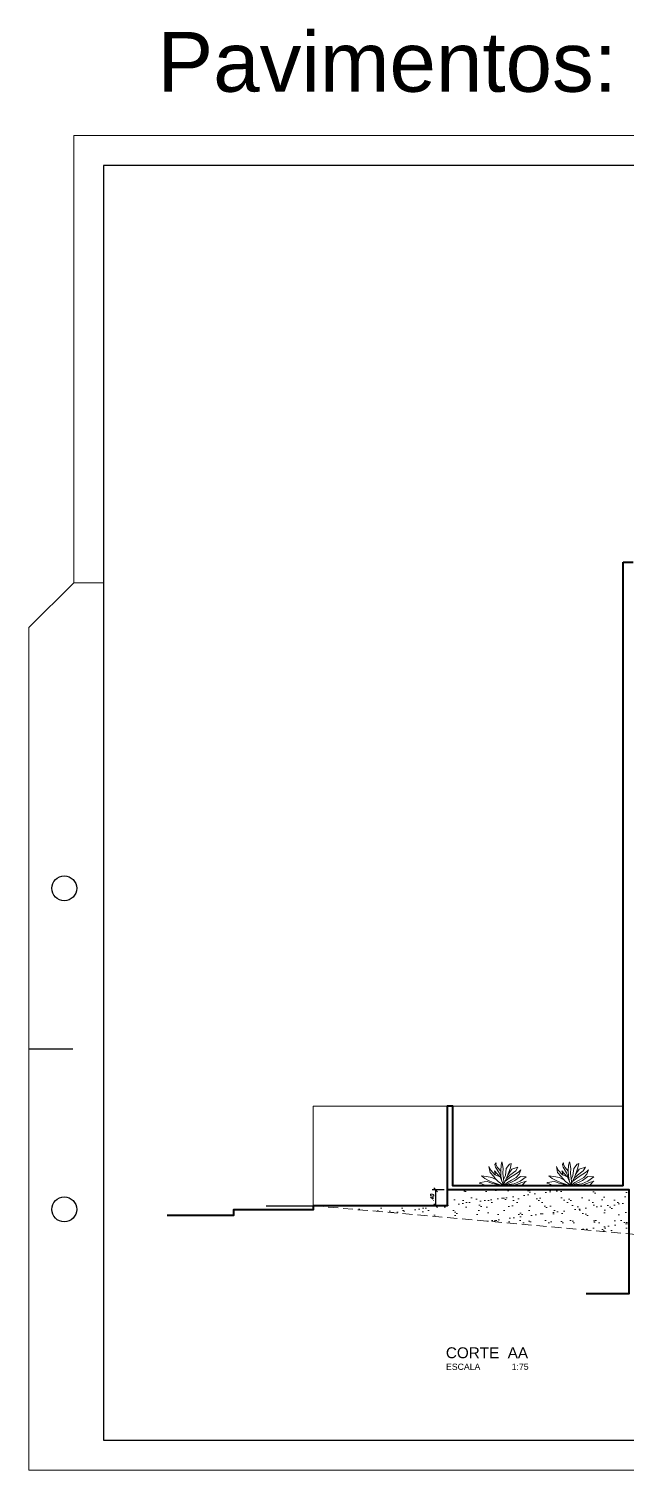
# Model space of a CAD drawing. Header units: millimetres. Extents: x 1865 to 2133, y 1062 to 1142.
# Drawn here: x 1864.65 to 1879.64, y 1106.29 to 1142.47 of the extents above; entities that cross this region are included whole.
import ezdxf

# ---------------------------------------------------------------- set-up
doc = ezdxf.new("R2010")
doc.units = ezdxf.units.MM
doc.header["$PDMODE"] = 35
doc.linetypes.add('HIDDEN', pattern=[0.375, 0.25, -0.125])
for name, color, linetype, lineweight in [('Cota', 7, 'Continuous', 9), ('plantinha2', 82, 'Continuous', 9), ('Plarga', 7, 'Continuous', 40), ('texto', 7, 'Continuous', 13)]:
    doc.layers.add(name, color=color, linetype=linetype, lineweight=lineweight)
doc.styles.add('romans15', font='romans.shx', dxfattribs={"width": 0.9, "oblique": 15})
doc.styles.get("Standard").update_dxf_attribs({"font": 'arial.ttf'})
doc.styles.add('TARCISIO', font='arial.ttf')
doc.dimstyles.new('COTA_50', dxfattribs={"dimscale": 0.5, "dimtxt": 0.181, "dimasz": 0.193, "dimexe": 0.18, "dimexo": 0.15, "dimgap": 0.085, "dimtad": 1, "dimzin": 4, "dimdsep": 46, "dimtxsty": 'romans15', "dimblk1": 'OBLIQUE', "dimblk2": 'OBLIQUE', "dimsah": 1, "dimcen": 0.09, "dimclrd": 256, "dimclre": 256, "dimclrt": 256, "dimadec": 0, "dimazin": 0, "dimtfac": 1, "dimtmove": 2, "dimatfit": 3, "dimldrblk": 'NONE', "dimfxl": 1, "dimtolj": 1, "dimtzin": 1, "dimarcsym": 0})

# ---------------------------------------------------------------- blocks, each defined once
blk = doc.blocks.new('arbusto')
at = {"layer": 'plantinha2', "color": 3}
for p, q in [((146.941, 2.914), (146.9, 2.931)), ((146.9, 2.931), (146.92, 2.82)), ((147.026, 2.8), (146.941, 2.914)), ((147.102, 2.805), (147.123, 2.941)), ((147.123, 2.941), (147.134, 2.971)), ((147.134, 2.971), (147.153, 2.884)), ((147.242, 2.83), (147.282, 2.902)), ((147.282, 2.902), (147.279, 2.943)), ((147.279, 2.943), (147.307, 2.902)), ((147.307, 2.902), (147.293, 2.835)), ((146.525, 2.596), (146.67, 2.598)), ((146.674, 2.488), (146.525, 2.596)), ((146.707, 2.719), (146.656, 2.766)), ((146.656, 2.766), (146.697, 2.662)), ((146.67, 2.598), (146.808, 2.505)), ((146.697, 2.662), (146.773, 2.576)), ((146.796, 2.662), (146.707, 2.719)), ((146.886, 2.783), (146.73, 2.835)), ((146.73, 2.835), (146.785, 2.746)), ((146.773, 2.576), (146.893, 2.512)), ((146.785, 2.746), (146.934, 2.635)), ((146.918, 2.589), (146.796, 2.662)), ((146.98, 2.652), (146.886, 2.783)), ((147.05, 2.487), (146.918, 2.589)), ((146.92, 2.82), (146.999, 2.598)), ((146.934, 2.635), (147.012, 2.564)), ((146.999, 2.598), (147.104, 2.371)), ((147.045, 2.63), (147.026, 2.8)), ((147.09, 2.529), (147.045, 2.63)), ((147.084, 2.473), (147.107, 2.682)), ((147.107, 2.682), (147.102, 2.805)), ((147.121, 2.451), (147.18, 2.591)), ((147.157, 2.611), (147.132, 2.478)), ((147.206, 2.692), (147.145, 2.548)), ((147.153, 2.884), (147.162, 2.744)), ((147.162, 2.744), (147.157, 2.611)), ((147.162, 2.732), (147.242, 2.83)), ((147.18, 2.591), (147.311, 2.645)), ((147.196, 2.598), (147.321, 2.746)), ((147.293, 2.835), (147.206, 2.692)), ((147.3, 2.554), (147.229, 2.475)), ((147.27, 2.521), (147.383, 2.581)), ((147.321, 2.746), (147.293, 2.635)), ((147.337, 2.601), (147.3, 2.554)), ((147.311, 2.645), (147.413, 2.759)), ((147.431, 2.704), (147.337, 2.601)), ((147.383, 2.581), (147.523, 2.606)), ((147.413, 2.759), (147.459, 2.857)), ((147.459, 2.857), (147.431, 2.704)), ((147.564, 2.554), (147.452, 2.49)), ((147.523, 2.606), (147.647, 2.621)), ((147.647, 2.621), (147.564, 2.554)), ((146.55, 2.465), (146.52, 2.483)), ((146.52, 2.483), (146.633, 2.451)), ((146.589, 2.414), (146.55, 2.465)), ((146.64, 2.369), (146.589, 2.414)), ((146.633, 2.451), (146.766, 2.399)), ((146.824, 2.419), (146.674, 2.488)), ((146.766, 2.399), (146.895, 2.371)), ((146.808, 2.505), (147.05, 2.385)), ((147.024, 2.391), (146.824, 2.419)), ((146.893, 2.512), (146.996, 2.455)), ((146.996, 2.455), (147.104, 2.371)), ((147.104, 2.371), (147.024, 2.391)), ((147.104, 2.371), (147.084, 2.473)), ((147.104, 2.371), (147.121, 2.451)), ((147.304, 2.438), (147.104, 2.371)), ((147.171, 2.436), (147.104, 2.371)), ((147.104, 2.371), (147.396, 2.436)), ((147.286, 2.377), (147.104, 2.371)), ((147.229, 2.475), (147.171, 2.436)), ((147.429, 2.374), (147.286, 2.377)), ((147.374, 2.463), (147.304, 2.438)), ((147.452, 2.49), (147.374, 2.463)), ((147.396, 2.436), (147.498, 2.473)), ((147.541, 2.372), (147.429, 2.374)), ((147.498, 2.473), (147.578, 2.468)), ((147.64, 2.414), (147.541, 2.372)), ((147.578, 2.468), (147.672, 2.453)), ((147.702, 2.438), (147.64, 2.414)), ((147.672, 2.453), (147.702, 2.438))]:
    blk.add_line(p, q, dxfattribs=at)
blk = doc.blocks.new('_OBLIQUE')
at = {"color": 0, "linetype": 'ByBlock'}
blk.add_line((-0.5, -0.5), (0.5, 0.5), dxfattribs=at)
blk = doc.blocks.new('*D636')
at = {"layer": 'Cota', "lineweight": -2, "transparency": 16777216}
for p, q in [((1875.067, 1113.332), (1874.766, 1113.332)), ((1874.856, 1113.332), (1874.856, 1112.932)), ((1875.067, 1112.932), (1874.766, 1112.932))]:
    blk.add_line(p, q, dxfattribs=at)
at = {"layer": 'Defpoints', "color": 0, "transparency": 16777216}
for p in [(1875.142, 1113.332), (1874.856, 1112.932), (1875.142, 1112.932)]:
    blk.add_point(p, dxfattribs=at)
at = {"layer": 'Cota', "lineweight": -2, "transparency": 16777216, "xscale": 0.0965, "yscale": 0.0965, "zscale": 0.0965}
for p, rotation in [((1874.856, 1113.332), 90), ((1874.856, 1112.932), 270)]:
    blk.add_blockref('_OBLIQUE', p, dxfattribs=dict(at, rotation=rotation))
at = {"layer": 'Cota', "transparency": 16777216, "insert": (1874.769, 1113.132), "char_height": 0.0905, "attachment_point": 5, "rotation": 90, "style": 'romans15'}
blk.add_mtext('\\A1;.40', dxfattribs=at)
blk = doc.blocks.new('_None')

msp = doc.modelspace()

# ---------------------------------------------------------------- hatches: boundary and pattern name
at = {"lineweight": 5}
h = msp.add_hatch(dxfattribs=at)
h.set_pattern_fill('AR-SAND,_O', color=256, scale=0.008)
h.set_pattern_definition([(37.5, (-31.6269, 144.28373), (-0.01280025, 0.39153059), [0, -0.308864, 0, -0.34544, 0, -0.3302]), (7.5, (-31.6269, 144.2837), (0.35961863, 0.57346008), [0, -0.166624, 0, -0.278384, 0, -0.10668]), (327.5, (-31.87683, 144.28373), (0.632793896, 0.00114975), [0, -0.1016, 0, -0.36576, 0, -0.47752]), (317.5, (-31.87683, 144.2837), (0.61084516, 0.17834346), [0, -0.0508, 0, -0.239776, 0, -0.27432])])
h.paths.add_polyline_path([(1871.7866, 1112.9324), (1879.7116, 1112.228), (1879.7116, 1113.3324), (1875.1419, 1113.3324), (1875.1419, 1112.9324)])

# ---------------------------------------------------------------- linework, layer by layer
at = {"color": 7, "linetype": 'Continuous', "lineweight": 20}
for p, q in [((1865.7758, 1139.7943), (1865.7758, 1128.5693)), ((1949.7758, 1139.7943), (1865.7758, 1139.7943)), ((1865.7758, 1128.5693), (1864.6508, 1127.4443)), ((1865.7758, 1128.5693), (1866.5258, 1128.5693)), ((1864.6508, 1127.4443), (1864.6508, 1106.2943)), ((1864.6508, 1106.2943), (1949.7758, 1106.2943))]:
    msp.add_line(p, q, dxfattribs=at)
for p, q in [((1866.5258, 1139.0443), (1866.5258, 1107.0443)), ((1949.0258, 1139.0443), (1866.5258, 1139.0443)), ((1866.5258, 1107.0443), (1949.0258, 1107.0443))]:
    msp.add_line(p, q)
at = {"linetype": 'Continuous', "ltscale": 0.05}
msp.add_line((1864.6508, 1116.8693), (1865.7584, 1116.8693), dxfattribs=at)
at = {"lineweight": 5}
msp.add_lwpolyline([(1871.7866, 1112.9324), (1871.7866, 1115.4324), (1879.5616, 1115.4324)], dxfattribs=at)
at = {"color": 1}
msp.add_lwpolyline([(1870.6025, 1112.9324), (1872.343, 1112.9324)], dxfattribs=at)
at = {"linetype": 'HIDDEN', "lineweight": 5}
msp.add_lwpolyline([(1871.7866, 1112.9324), (1898.7866, 1110.5324)], dxfattribs=at)
at = {"linetype": 'Continuous', "ltscale": 0.05}
for centre in [(1865.5395, 1120.8985), (1865.5395, 1112.84)]:
    msp.add_circle(centre, 0.3116, dxfattribs=at)
at = {"layer": 'Plarga'}
for p, q in [((1879.5616, 1113.4324), (1879.5616, 1129.0824)), ((1879.5616, 1129.0824), (1879.8116, 1129.0824))]:
    msp.add_line(p, q, dxfattribs=at)
for points in [[(1879.5616, 1113.4324), (1875.2919, 1113.4324), (1875.2919, 1115.4324), (1875.1419, 1115.4324), (1875.1419, 1112.9324), (1871.7866, 1112.9324), (1871.7866, 1112.8324), (1869.7866, 1112.8324), (1869.7866, 1112.6824), (1868.1202, 1112.6824)], [(1878.6348, 1110.7324), (1879.7116, 1110.7324), (1879.7116, 1113.3324), (1879.7116, 1113.3324), (1875.1419, 1113.3324)]]:
    msp.add_lwpolyline(points, dxfattribs=at)

# ---------------------------------------------------------------- block references
at = {"xscale": -1}
for p in [(2023.6526, 1111.0632), (2025.3466, 1111.0632)]:
    msp.add_blockref('arbusto', p, dxfattribs=at)

# ---------------------------------------------------------------- texts
at = {"layer": 'Cota', "color": 6, "lineweight": 30, "insert": (1867.8778, 1142.3913), "char_height": 1.5, "attachment_point": 1}
msp.add_mtext_dynamic_manual_height_columns('Pavimentos: S + T + 4', width=21.391344, gutter_width=12.5, heights=[0], dxfattribs=at)
at = {"layer": 'texto', "style": 'TARCISIO'}
for s, height, p in [('CORTE  AA', 0.27378, (1875.114, 1109.1044)), ('ESCALA             1:75', 0.156, (1875.1178, 1108.812))]:
    msp.add_text(s, height=height, dxfattribs=at).set_placement(p)

# ---------------------------------------------------------------- dimensions: what is measured, and where the dimension line sits
at = {"layer": 'Cota'}
dim = msp.add_linear_dim(base=(1874.8565, 1112.9324), p1=(1875.1419, 1113.3324), p2=(1875.1419, 1112.9324), angle=90, dimstyle='COTA_50', dxfattribs=at)
dim.commit()
dim.dimension.update_dxf_attribs({"geometry": '*D636', "text_midpoint": (1874.7687, 1113.1324)})

doc.saveas('drawing.dxf')
